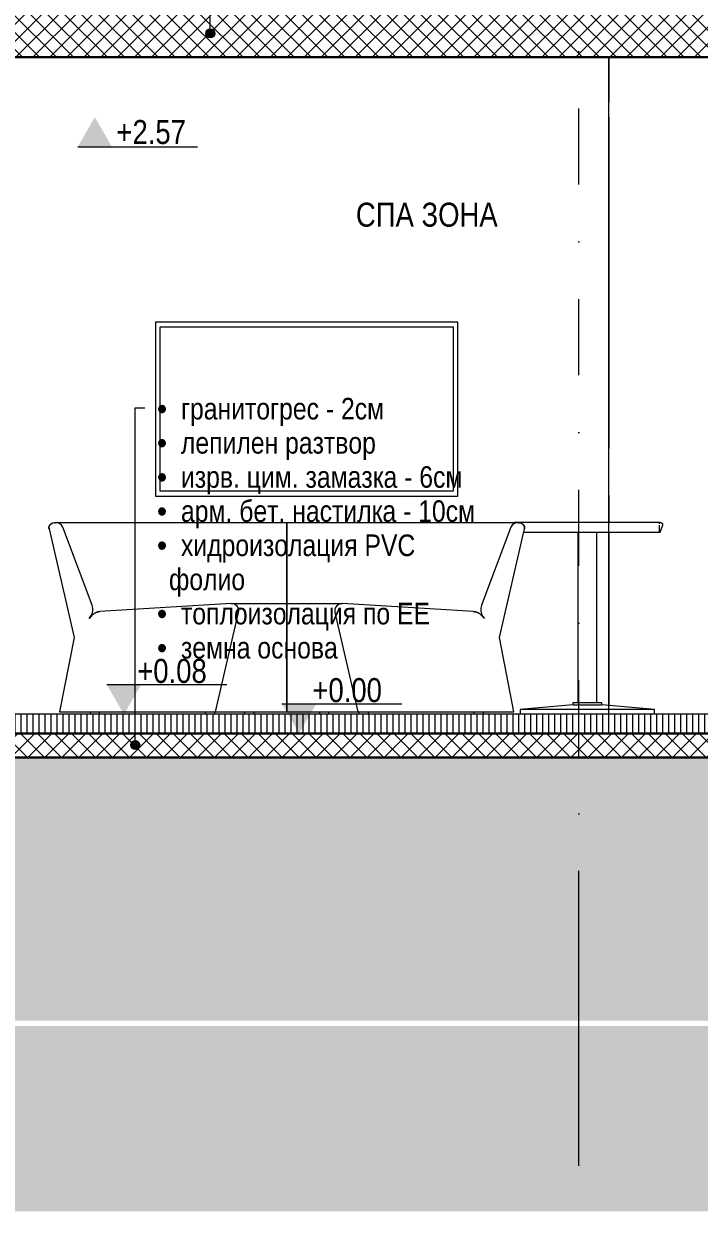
# Model space of a CAD drawing. Header units: centimetres. Extents: x -182 to 1407, y -199 to 837.
# Drawn here: x 502.7 to 784.2, y -199.2 to 295.9 of the extents above; entities that cross this region are included whole.
import ezdxf

# ---------------------------------------------------------------- set-up
doc = ezdxf.new("R2010")
doc.units = ezdxf.units.CM
doc.linetypes.add('Dash', pattern=[31.75, 15.875, -15.875])
doc.linetypes.add('Dash dot', pattern=[79.375, 31.75, -23.8125, 0, -23.8125])
for name, color, linetype, lineweight in [('A-ANNO-NOTE', 7, 'Continuous', 9), ('A-AREA-IDEN', 7, 'Continuous', 9), ('A-DETL-GENF', 7, 'Continuous', 9), ('A-DETL-MBND', 7, 'Continuous', 9), ('A-FLOR-FNSH', 7, 'Continuous', 9), ('A-FLOR-LEVL', 7, 'Continuous', 9), ('A-FLOR-PATT', 7, 'Continuous', 9), ('A-WALL', 7, 'Continuous', 9), ('E-ELEC-EQPM', 7, 'Continuous', 9), ('G-ANNO-DIMS', 7, 'Continuous', 9), ('G-ANNO-TEXT', 7, 'Continuous', 9), ('I-FURN', 7, 'Continuous', 9), ('S-GRID', 7, 'Continuous', 9)]:
    doc.layers.add(name, color=color, linetype=linetype, lineweight=lineweight)
doc.layers.add('A-DETL', color=7, linetype='Continuous', lineweight=9, true_color=0x008000)
doc.styles.add('Arial Narrow', font='ARIALN.TTF', dxfattribs={"height": 10})
doc.styles.add('Arial Narrow_1', font='ARIALN.TTF', dxfattribs={"height": 10})
doc.styles.add('Arial Narrow_2', font='ARIALN.TTF', dxfattribs={"height": 9})
pattern_1 = [(45, (670.496, 332.896), (-3.535534, 3.535534), []), (135, (670.496, 332.896), (-3.535534, -3.535534), [])]
pattern_2 = [(0, (670.496, 332.896), (19.05, 19.05), [19.05, -19.05]), (0, (670.496, 340.04), (19.05, 19.05), [19.05, -19.05]), (0, (670.496, 347.184), (19.05, 19.05), [19.05, -19.05]), (90, (672.878, 349.565), (-19.05, 19.05), [19.05, -19.05]), (90, (680.021, 349.565), (-19.05, 19.05), [19.05, -19.05]), (90, (687.165, 349.565), (-19.05, 19.05), [19.05, -19.05])]

# ---------------------------------------------------------------- blocks, each defined once
blk = doc.blocks.new('TV - 55 Zoll Wandmontage-2242996-A-A')
at = {"layer": 'E-ELEC-EQPM', "color": 253, "true_color": 0xaaaaaa}
for p, q in [((683.59, 171.54), (557.59, 171.54)), ((557.59, 171.54), (557.59, 99)), ((559.59, 101), (559.59, 169.54)), ((559.59, 169.54), (681.59, 169.54)), ((681.59, 169.54), (681.59, 101)), ((683.59, 99), (683.59, 171.54)), ((681.59, 101), (559.59, 101)), ((557.59, 99), (683.59, 99))]:
    blk.add_line(p, q, dxfattribs=at)
blk = doc.blocks.new('Sofa-19 Modul Innenbogen - Typ1-2317734-A-A')
at = {"layer": 'I-FURN', "color": 253, "true_color": 0xaaaaaa}
for p, q in [((612.3, 85.99), (612.3, 87.94)), ((612.3, 54.15), (612.3, 85.99)), ((705.62, 85.99), (693.46, 53.46)), ((700.94, 40.06), (711.39, 85.28)), ((709.89, 87.68), (709.11, 87.86)), ((612.3, 50.48), (612.3, 54.15)), ((612.3, 9), (612.3, 50.48)), ((632.38, 50.48), (641.98, 9)), ((690.18, 50.84), (635.48, 54.15)), ((694.67, 47.96), (693.65, 49.13)), ((694.05, 48.84), (694.67, 47.96)), ((706.98, 9), (700.94, 40.06)), ((612.3, 9), (641.98, 9)), ((625.9, 9), (625.9, 8)), ((629.9, 8), (629.9, 9)), ((641.98, 9), (706.98, 9)), ((642.3, 9), (642.3, 8)), ((646.3, 8), (646.3, 9)), ((690.3, 9), (690.3, 8)), ((694.3, 8), (694.3, 9))]:
    blk.add_line(p, q, dxfattribs=at)
at = {"layer": 'I-FURN', "color": 253, "true_color": 0xaaaaaa, "flags": 128}
for points in [[(612.3, 87.94), (616.15, 87.94), (619.99, 87.94), (623.81, 87.94), (627.62, 87.94), (631.4, 87.94), (635.15, 87.94), (638.87, 87.94), (642.54, 87.94), (646.17, 87.94), (649.74, 87.94), (653.25, 87.94), (656.7, 87.94), (660.07, 87.94), (663.37, 87.94), (666.58, 87.94), (669.71, 87.94), (672.75, 87.94), (675.69, 87.94), (678.53, 87.94), (681.26, 87.94), (683.89, 87.94), (686.4, 87.94), (688.79, 87.94), (691.05, 87.94), (693.2, 87.94), (695.21, 87.94), (697.09, 87.94), (698.83, 87.94), (700.44, 87.94), (701.9, 87.94), (703.22, 87.94), (704.4, 87.94), (705.43, 87.94), (706.31, 87.94), (707.04, 87.94), (707.61, 87.94), (708.04, 87.94), (708.31, 87.94), (708.43, 87.94), (708.43, 87.94)], [(708.43, 87.94), (708.55, 87.94), (708.67, 87.93), (708.79, 87.92), (708.91, 87.9), (709.03, 87.88), (709.11, 87.86)], [(709.89, 87.68), (709.96, 87.66), (710.04, 87.64), (710.12, 87.62), (710.19, 87.59), (710.27, 87.56), (710.34, 87.52), (710.41, 87.48), (710.48, 87.44), (710.54, 87.4), (710.61, 87.35), (710.67, 87.31), (710.74, 87.26), (710.8, 87.2), (710.85, 87.15), (710.91, 87.09), (710.96, 87.03), (711.01, 86.97), (711.06, 86.9), (711.11, 86.84), (711.15, 86.77), (711.19, 86.7), (711.23, 86.63), (711.26, 86.56), (711.29, 86.48), (711.32, 86.41), (711.35, 86.33), (711.37, 86.26), (711.39, 86.18), (711.4, 86.1), (711.42, 86.02), (711.43, 85.94), (711.43, 85.86), (711.44, 85.78), (711.44, 85.7), (711.43, 85.62), (711.43, 85.54), (711.42, 85.46), (711.41, 85.38), (711.39, 85.31), (711.39, 85.28)], [(612.3, 54.15), (613.22, 54.15), (614.14, 54.15), (615.06, 54.15), (615.97, 54.15), (616.87, 54.15), (617.77, 54.15), (618.66, 54.15), (619.54, 54.15), (620.41, 54.15), (621.26, 54.15), (622.1, 54.15), (622.92, 54.15), (623.73, 54.15), (624.52, 54.15), (625.29, 54.15), (626.04, 54.15), (626.77, 54.15), (627.47, 54.15), (628.15, 54.15), (628.8, 54.15), (629.43, 54.15), (630.03, 54.15), (630.6, 54.15), (631.15, 54.15), (631.66, 54.15), (632.14, 54.15), (632.59, 54.15), (633.01, 54.15), (633.39, 54.15), (633.74, 54.15), (634.06, 54.15), (634.34, 54.15), (634.58, 54.15), (634.79, 54.15), (634.97, 54.15), (635.11, 54.15), (635.21, 54.15), (635.27, 54.15), (635.3, 54.15), (635.3, 54.15)], [(635.3, 54.15), (635.42, 54.15), (635.48, 54.15)], [(690.18, 50.84), (690.38, 50.83), (690.58, 50.8), (690.77, 50.77), (690.97, 50.73), (691.16, 50.68), (691.35, 50.63), (691.54, 50.57), (691.73, 50.5), (691.92, 50.42), (692.1, 50.33), (692.27, 50.24), (692.45, 50.14), (692.62, 50.03), (692.78, 49.92), (692.94, 49.8), (693.1, 49.68), (693.25, 49.54), (693.39, 49.41), (693.53, 49.26), (693.65, 49.13)]]:
    blk.add_lwpolyline(points, dxfattribs=at)
at = {"layer": 'I-FURN', "color": 253, "true_color": 0xaaaaaa}
for centre, radius, start, end in [((708.43, 84.94), 3, 76.9997, 159.4994), ((709.44, 85.73), 2, 346.9997, 76.9997), ((635.3, 51.15), 3, 86.5423, 193.0341), ((689.88, 45.85), 5, 41, 86.5423), ((698.15, 51.71), 5, 159.4994, 215)]:
    blk.add_arc(centre, radius, start, end, dxfattribs=at)
blk = doc.blocks.new('Sofa-19 Modul Innenbogen - Typ1-1674359-A-A')
at = {"layer": 'I-FURN', "color": 253, "true_color": 0xaaaaaa}
for p, q in [((513.22, 85.28), (523.66, 40.06)), ((515.5, 87.86), (514.72, 87.68)), ((531.15, 53.46), (518.98, 85.99)), ((612.3, 87.94), (612.3, 85.99)), ((612.3, 85.99), (612.3, 54.15)), ((589.12, 54.15), (534.43, 50.84)), ((582.62, 9), (592.23, 50.48)), ((612.3, 54.15), (612.3, 50.48)), ((612.3, 50.48), (612.3, 9)), ((530.96, 49.13), (529.94, 47.96)), ((529.94, 47.96), (530.56, 48.84)), ((523.66, 40.06), (517.62, 9)), ((517.62, 9), (582.62, 9)), ((530.3, 9), (530.3, 8)), ((534.3, 8), (534.3, 9)), ((578.3, 9), (578.3, 8)), ((582.3, 8), (582.3, 9)), ((582.62, 9), (612.3, 9)), ((594.71, 9), (594.71, 8)), ((598.71, 8), (598.71, 9))]:
    blk.add_line(p, q, dxfattribs=at)
at = {"layer": 'I-FURN', "color": 253, "true_color": 0xaaaaaa, "flags": 128}
for points in [[(513.22, 85.28), (513.21, 85.36), (513.19, 85.44), (513.18, 85.52), (513.18, 85.6), (513.17, 85.68), (513.17, 85.76), (513.17, 85.84), (513.18, 85.92), (513.19, 86), (513.2, 86.08), (513.22, 86.16), (513.23, 86.24), (513.26, 86.31), (513.28, 86.39), (513.31, 86.46), (513.34, 86.54), (513.37, 86.61), (513.41, 86.68), (513.45, 86.75), (513.49, 86.82), (513.54, 86.89), (513.58, 86.95), (513.63, 87.01), (513.68, 87.07), (513.74, 87.13), (513.8, 87.19), (513.86, 87.24), (513.92, 87.29), (513.98, 87.34), (514.05, 87.39), (514.11, 87.43), (514.18, 87.47), (514.25, 87.51), (514.32, 87.55), (514.4, 87.58), (514.47, 87.61), (514.55, 87.63), (514.62, 87.66), (514.7, 87.68), (514.72, 87.68)], [(515.5, 87.86), (515.62, 87.89), (515.73, 87.91), (515.85, 87.92), (515.97, 87.93), (516.09, 87.94), (516.17, 87.94)], [(516.17, 87.94), (516.25, 87.94), (516.48, 87.94), (516.86, 87.94), (517.4, 87.94), (518.09, 87.94), (518.93, 87.94), (519.92, 87.94), (521.05, 87.94), (522.34, 87.94), (523.76, 87.94), (525.33, 87.94), (527.04, 87.94), (528.88, 87.94), (530.86, 87.94), (532.96, 87.94), (535.2, 87.94), (537.56, 87.94), (540.03, 87.94), (542.63, 87.94), (545.33, 87.94), (548.14, 87.94), (551.05, 87.94), (554.07, 87.94), (557.17, 87.94), (560.36, 87.94), (563.64, 87.94), (566.99, 87.94), (570.42, 87.94), (573.92, 87.94), (577.47, 87.94), (581.08, 87.94), (584.74, 87.94), (588.45, 87.94), (592.19, 87.94), (595.96, 87.94), (599.77, 87.94), (603.59, 87.94), (607.42, 87.94), (611.27, 87.94), (612.3, 87.94)], [(530.96, 49.13), (531.09, 49.28), (531.23, 49.42), (531.38, 49.56), (531.53, 49.69), (531.69, 49.82), (531.85, 49.94), (532.01, 50.05), (532.18, 50.15), (532.36, 50.25), (532.53, 50.34), (532.72, 50.43), (532.9, 50.51), (533.09, 50.58), (533.28, 50.64), (533.47, 50.69), (533.66, 50.74), (533.86, 50.78), (534.06, 50.81), (534.26, 50.83), (534.43, 50.84)], [(589.12, 54.15), (589.24, 54.15), (589.3, 54.15)], [(589.3, 54.15), (589.32, 54.15), (589.38, 54.15), (589.47, 54.15), (589.6, 54.15), (589.76, 54.15), (589.96, 54.15), (590.2, 54.15), (590.47, 54.15), (590.78, 54.15), (591.12, 54.15), (591.49, 54.15), (591.9, 54.15), (592.34, 54.15), (592.82, 54.15), (593.32, 54.15), (593.86, 54.15), (594.42, 54.15), (595.01, 54.15), (595.63, 54.15), (596.28, 54.15), (596.95, 54.15), (597.65, 54.15), (598.37, 54.15), (599.11, 54.15), (599.88, 54.15), (600.66, 54.15), (601.46, 54.15), (602.28, 54.15), (603.12, 54.15), (603.97, 54.15), (604.83, 54.15), (605.71, 54.15), (606.6, 54.15), (607.49, 54.15), (608.39, 54.15), (609.3, 54.15), (610.22, 54.15), (611.14, 54.15), (612.06, 54.15), (612.3, 54.15)]]:
    blk.add_lwpolyline(points, dxfattribs=at)
at = {"layer": 'I-FURN', "color": 253, "true_color": 0xaaaaaa}
for centre, radius, start, end in [((515.17, 85.73), 2, 103.0003, 193.0003), ((516.17, 84.94), 3, 20.5006, 103.0003), ((526.46, 51.71), 5, 325, 20.5006), ((534.73, 45.85), 5, 93.4577, 139), ((589.3, 51.15), 3, 346.9659, 93.4577)]:
    blk.add_arc(centre, radius, start, end, dxfattribs=at)
blk = doc.blocks.new('Furniture_Table_Cafe - Furniture_Table_Cafe-1825741-A-A')
at = {"layer": 'I-FURN', "color": 253, "true_color": 0xaaaaaa}
for p, q in [((707.59, 88), (707.59, 87.94)), ((767.59, 87.43), (767.59, 88)), ((767.59, 84), (767.59, 86.85)), ((767.89, 84), (768.9, 86.64)), ((710.96, 84), (737.59, 84)), ((733.59, 84), (733.59, 12.92)), ((737.59, 84), (767.89, 84)), ((741.59, 12.92), (741.59, 84)), ((731.5, 11.92), (709.59, 10)), ((709.59, 10), (709.59, 8)), ((737.59, 10), (709.74, 10)), ((731.5, 12.92), (731.5, 11.92)), ((731.66, 12.92), (737.59, 12.92)), ((731.66, 11.92), (737.59, 11.92)), ((737.59, 12.92), (743.52, 12.92)), ((737.59, 11.92), (743.52, 11.92)), ((765.43, 10), (737.59, 10)), ((743.67, 11.92), (743.67, 12.92)), ((765.59, 10), (743.67, 11.92)), ((765.59, 8), (765.59, 10))]:
    blk.add_line(p, q, dxfattribs=at)
at = {"layer": 'I-FURN', "color": 253, "true_color": 0xaaaaaa, "flags": 128}
for points in [[(706.88, 87.94), (706.91, 87.96), (706.95, 87.97), (706.99, 87.98), (707.03, 87.98), (707.07, 87.99), (707.11, 88), (707.15, 88), (707.19, 88), (707.21, 88)], [(737.59, 88), (736.37, 88), (735.16, 88), (733.95, 88), (732.75, 88), (731.55, 88), (730.37, 88), (729.19, 88), (728.03, 88), (726.88, 88), (725.76, 88), (724.65, 88), (723.56, 88), (722.49, 88), (721.45, 88), (720.43, 88), (719.44, 88), (718.48, 88), (717.55, 88), (716.66, 88), (715.79, 88), (714.96, 88), (714.17, 88), (713.42, 88), (712.7, 88), (712.02, 88), (711.39, 88), (710.79, 88), (710.24, 88), (709.73, 88), (709.27, 88), (708.85, 88), (708.48, 88), (708.16, 88), (707.88, 88), (707.65, 88), (707.47, 88), (707.33, 88), (707.25, 88), (707.21, 88), (707.21, 88)], [(707.21, 88), (707.23, 88), (707.3, 88), (707.42, 88), (707.59, 88), (707.81, 88)], [(767.97, 88), (767.94, 88), (767.87, 88), (767.75, 88), (767.58, 88), (767.36, 88), (767.1, 88), (766.78, 88), (766.42, 88), (766.02, 88), (765.57, 88), (765.07, 88), (764.53, 88), (763.95, 88), (763.33, 88), (762.66, 88), (761.95, 88), (761.21, 88), (760.43, 88), (759.61, 88), (758.75, 88), (757.86, 88), (756.94, 88), (755.99, 88), (755.01, 88), (754, 88), (752.97, 88), (751.91, 88), (750.82, 88), (749.72, 88), (748.6, 88), (747.45, 88), (746.3, 88), (745.13, 88), (743.94, 88), (742.75, 88), (741.55, 88), (740.34, 88), (739.13, 88), (737.91, 88), (737.59, 88)], [(767.37, 88), (767.53, 88), (767.71, 88), (767.84, 88), (767.93, 88), (767.97, 88), (767.97, 88)], [(767.97, 88), (768.01, 88), (768.05, 88), (768.09, 87.99), (768.13, 87.99), (768.17, 87.98), (768.2, 87.97), (768.24, 87.96), (768.28, 87.95), (768.32, 87.94), (768.36, 87.92), (768.39, 87.9), (768.43, 87.89), (768.46, 87.87), (768.5, 87.85), (768.53, 87.83), (768.56, 87.8), (768.6, 87.78), (768.63, 87.75), (768.66, 87.72), (768.68, 87.7), (768.71, 87.67), (768.74, 87.64), (768.76, 87.61), (768.79, 87.57), (768.81, 87.54), (768.83, 87.51), (768.85, 87.47), (768.87, 87.44), (768.88, 87.4), (768.9, 87.36), (768.91, 87.32), (768.93, 87.29), (768.94, 87.25), (768.95, 87.21), (768.95, 87.17), (768.96, 87.13), (768.96, 87.09), (768.97, 87.05), (768.97, 87.01), (768.97, 86.97), (768.96, 86.93), (768.96, 86.89), (768.96, 86.85), (768.95, 86.81), (768.94, 86.77), (768.93, 86.73), (768.92, 86.7), (768.91, 86.66), (768.9, 86.64)]]:
    blk.add_lwpolyline(points, dxfattribs=at)
blk = doc.blocks.new('Spot Elevations - ELEVATION_PROJECT-150941-A-A')
at = {"layer": 'A-ANNO-NOTE'}
blk.add_hatch(color=256, dxfattribs=at).paths.add_polyline_path([(198.6, 685.85), (212.91, 685.85), (205.75, 673.46)])
blk.add_line((198.6, 685.85), (248.6, 685.85), dxfattribs=at)
blk = doc.blocks.new('Spot Elevations - ELEVATION_PROJECT-V36-A-A')
at = {"layer": 'A-ANNO-NOTE'}
blk.add_hatch(color=256, dxfattribs=at).paths.add_polyline_path([(267.71, 616.44), (282.02, 616.44), (274.87, 628.84)])
blk.add_line((267.71, 616.44), (317.71, 616.44), dxfattribs=at)

msp = doc.modelspace()

# ---------------------------------------------------------------- hatches: boundary and pattern name
at = {"layer": 'A-DETL-GENF'}
h = msp.add_hatch(dxfattribs=at)
h.set_pattern_fill('FP2_34', color=256, style=0, pattern_type=2)
h.set_pattern_definition(pattern_2)
h.paths.add_polyline_path([(-177.25, -119.7), (19.54, -119.7), (19.54, -116.33), (21.09, -116.33), (21.09, -100), (16.59, -100), (16.59, -35), (-177.25, -35), (-177.25, -80.96)])
h.paths.add_polyline_path([(58.56, -119.7), (434.97, -119.7), (434.97, -116.33), (436.59, -116.33), (436.59, -20), (51.09, -20), (51.09, -116.33), (52.6, -116.33), (52.6, -119.7)])
h.paths.add_polyline_path([(1407.44, -119.7), (1407.44, -10), (1173.72, -10), (1173.72, -100), (1158.72, -100), (1158.72, -116.33), (1159.97, -116.33), (1159.97, -119.7), (1308.39, -119.7)])
h.paths.add_polyline_path([(487.84, -119.7), (1107.11, -119.7), (1107.11, -116.33), (1108.72, -116.33), (1108.72, -10), (486.59, -10), (486.59, -116.33), (487.84, -116.33)])
h = msp.add_hatch(dxfattribs=at)
h.set_pattern_fill('FP2_34', color=256, style=0, pattern_type=2)
h.set_pattern_definition(pattern_2)
h.paths.add_polyline_path([(417.01, -199.21), (1407.44, -199.21), (1407.44, -122.02), (1160.01, -122.02), (1160.01, -125.31), (1158.72, -125.31), (1158.72, -146.23), (1168.72, -146.23), (1168.72, -156.23), (1098.72, -156.23), (1098.72, -146.23), (1108.72, -146.23), (1108.72, -125.31), (1107.28, -125.31), (1107.28, -122.02), (487.88, -122.02), (487.88, -125.31), (486.59, -125.31), (486.59, -146.23), (496.59, -146.23), (496.59, -156.23), (426.59, -156.23), (426.59, -146.23), (436.59, -146.23), (436.59, -125.31), (435.15, -125.31), (435.15, -122.02), (52.68, -122.02), (52.68, -125.31), (51.09, -125.31), (51.09, -146.23), (63.09, -146.23), (63.09, -156.23), (11.09, -156.23), (11.09, -146.23), (21.09, -146.23), (21.09, -125.31), (19.39, -125.31), (19.39, -122.02), (-177.25, -122.02), (-177.25, -199.21), (218.92, -199.21)])
at = {"layer": 'A-FLOR-PATT'}
h = msp.add_hatch(dxfattribs=at)
h.set_pattern_fill('FP2_26', color=256, style=0, pattern_type=2)
h.set_pattern_definition(pattern_1)
h.paths.add_polyline_path([(221.59, 282), (1206.59, 282), (1206.59, 300), (221.59, 300), (221.59, 299.48)])
at = {"layer": 'A-FLOR-PATT', "true_color": 0x787878}
h = msp.add_hatch(dxfattribs=at)
h.set_pattern_fill('FP2_17', color=8, angle=-90, style=0, pattern_type=2)
h.set_pattern_definition([(270, (714.087, 8), (2.5, 2e-16), [])])
h.paths.add_polyline_path([(436.59, 0), (901.59, 0), (901.59, 8), (436.59, 8), (436.59, 0.07)])
h.paths.add_polyline_path([(913.59, 0), (1133.59, 0), (1133.59, 8), (913.59, 8), (913.59, 0.07)])
at = {"layer": 'A-FLOR-PATT'}
h = msp.add_hatch(dxfattribs=at)
h.set_pattern_fill('FP2_26', color=256, style=0, pattern_type=2)
h.set_pattern_definition(pattern_1)
h.paths.add_polyline_path([(763.66, -10), (1158.59, -10), (1158.59, 0), (436.59, 0), (436.59, -10), (738.89, -10)])
at = {"layer": 'G-ANNO-TEXT'}
h = msp.add_hatch(color=256, dxfattribs=at)
edge = h.paths.add_edge_path()
edge.add_arc((580.44, 291.9), 1.88, 0, 360)
h = msp.add_hatch(color=256, dxfattribs=at)
edge = h.paths.add_edge_path()
edge.add_arc((549.13, -4.78), 1.87, 0, 360)

# ---------------------------------------------------------------- linework, layer by layer
at = {"layer": 'A-DETL', "color": 7, "lineweight": 30}
msp.add_line((1108.72, -10), (486.59, -10), dxfattribs=at)
at = {"layer": 'A-DETL-MBND'}
msp.add_line((746.59, 8), (746.59, 282), dxfattribs=at)
at = {"layer": 'A-FLOR-FNSH', "lineweight": 30}
for p, q in [((461.59, 282), (901.59, 282)), ((436.59, 0), (901.59, 0))]:
    msp.add_line(p, q, dxfattribs=at)
at = {"layer": 'A-FLOR-FNSH'}
msp.add_line((901.59, 8), (436.59, 8), dxfattribs=at)
at = {"layer": 'A-FLOR-LEVL', "linetype": 'Dash'}
msp.add_line((-182.13, 0), (1318.44, 0), dxfattribs=at)
at = {"layer": 'A-WALL'}
for p, q in [((746.59, 282), (746.59, 263.25)), ((746.59, 257), (746.59, 118.9)), ((746.59, 99.34), (746.59, 88)), ((746.59, 84), (746.59, 11.65))]:
    msp.add_line(p, q, dxfattribs=at)
at = {"layer": 'G-ANNO-TEXT'}
for p, q in [((580.44, 291.9), (580.44, 411.05)), ((549.13, 135.8), (553.21, 135.8)), ((549.13, -4.78), (549.13, 135.8))]:
    msp.add_line(p, q, dxfattribs=at)
for centre, radius in [((580.44, 291.9), 1.88), ((549.13, -4.78), 1.87)]:
    msp.add_circle(centre, radius, dxfattribs=at)
at = {"layer": 'S-GRID', "color": 1, "linetype": 'Dash dot', "lineweight": 18, "true_color": 0xff0000}
msp.add_line((734.09, -89.03), (734.09, 681.81), dxfattribs=at)
at = {"layer": 'S-GRID', "color": 1, "lineweight": 18, "true_color": 0xff0000}
msp.add_line((734.09, -180.26), (734.09, -89.03), dxfattribs=at)

# ---------------------------------------------------------------- block references
at = {"layer": 'E-ELEC-EQPM', "color": 253, "true_color": 0xaaaaaa}
msp.add_blockref('TV - 55 Zoll Wandmontage-2242996-A-A', (0, 0), dxfattribs=at)
at = {"layer": 'G-ANNO-DIMS'}
for name, p in [('Spot Elevations - ELEVATION_PROJECT-V36-A-A', (257.45, -371.84)), ('Spot Elevations - ELEVATION_PROJECT-150941-A-A', (338.7, -665.46)), ('Spot Elevations - ELEVATION_PROJECT-150941-A-A', (411.7, -673.46))]:
    msp.add_blockref(name, p, dxfattribs=at)
at = {"layer": 'I-FURN', "color": 253, "true_color": 0xaaaaaa}
for name in ['Sofa-19 Modul Innenbogen - Typ1-1674359-A-A', 'Sofa-19 Modul Innenbogen - Typ1-2317734-A-A', 'Furniture_Table_Cafe - Furniture_Table_Cafe-1825741-A-A']:
    msp.add_blockref(name, (0, 0), dxfattribs=at)

# ---------------------------------------------------------------- texts
at = {"layer": 'A-AREA-IDEN', "insert": (670.66, 211.19), "char_height": 10, "width": 60.2, "attachment_point": 8, "line_spacing_factor": 0.949189, "style": 'Arial Narrow'}
msp.add_mtext('\\pt63.5,127,190.5,254,317.5,381,444.5,508,571.5,635,698.5,762,825.5,889,952.5,1016,1079.5,1143,1206.5,1270,1333.5,1397,1460.5,1524,1587.5,1651,1714.5,1778,1841.5,1905,1968.5,2032;СПА ЗОНА', dxfattribs=at)
at = {"layer": 'G-ANNO-DIMS', "char_height": 10, "width": 34.7536, "attachment_point": 1, "line_spacing_factor": 0.974696, "style": 'Arial Narrow_1'}
for s, insert in [('+2.57', (541.3, 255.81)), ('+0.08', (549.98, 31.09)), ('+0.00', (622.97, 23.09))]:
    msp.add_mtext(s, dxfattribs=dict(at, insert=insert))
at = {"layer": 'G-ANNO-TEXT', "insert": (558.21, 139.95), "char_height": 9, "width": 136.6025, "attachment_point": 1, "line_spacing_factor": 0.949189, "style": 'Arial Narrow_2'}
msp.add_mtext('\\pi-5.00004,l5.00004,t9.99999,15.00003,19.99998,25.00002,29.99997,35.00001,39.99996,45,50.00004,54.99999,60.00003,64.99998,70.00002,74.99997,80.00001,84.99996,90,95.00004,99.99999,105.00003,109.99998,115.00002,119.99997,125.00001,129.99996,135,140.00004,144.99999,150.00003,154.99998,160.00002;{\\fSymbol|b0|i0|c2|p18;·^I}гранитогрес - 2см\\P{\\fSymbol|b0|i0|c2|p18;·^I}лепилен разтвор \\P{\\fSymbol|b0|i0|c2|p18;·^I}изрв. цим. замазка - 6см \\P{\\fSymbol|b0|i0|c2|p18;·^I}арм. бет. настилка - 10см\\P{\\fSymbol|b0|i0|c2|p18;·^I}хидроизолация PVC \\P\\pi0,t5.00004,9.99999,15.00003,19.99998,25.00002,29.99997,35.00001,39.99996,45,50.00004,54.99999,60.00003,64.99998,70.00002,74.99997,80.00001,84.99996,90,95.00004,99.99999,105.00003,109.99998,115.00002,119.99997,125.00001,129.99996,135,140.00004,144.99999,150.00003,154.99998,160.00002;фолио\\P\\pi-5.00004,t9.99999,15.00003,19.99998,25.00002,29.99997,35.00001,39.99996,45,50.00004,54.99999,60.00003,64.99998,70.00002,74.99997,80.00001,84.99996,90,95.00004,99.99999,105.00003,109.99998,115.00002,119.99997,125.00001,129.99996,135,140.00004,144.99999,150.00003,154.99998,160.00002;{\\fSymbol|b0|i0|c2|p18;·^I}топлоизолация по ЕЕ\\P{\\fSymbol|b0|i0|c2|p18;·^I}земна основа', dxfattribs=at)

doc.saveas('drawing.dxf')
